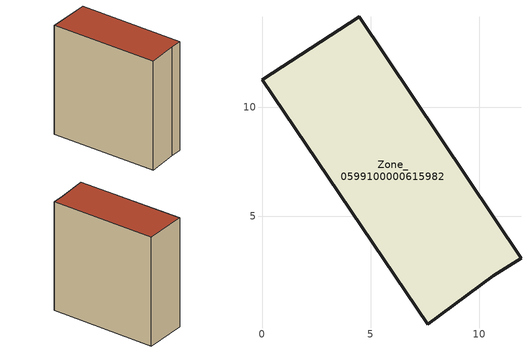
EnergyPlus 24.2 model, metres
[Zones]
Zone_0599100000615982
 floor ground (C_G): 0,11.27 4.47,14.16 11.91,3.07 10.63,2.25 7.62,0.03 z0
 wall outside (C_F): 10.63,2.25 11.91,3.07 4.47,14.16 0,11.27 7.62,0.03 10.63,2.25 z0:14.11
 roof outside (C_R): 4.47,14.16 0,11.27 7.62,0.03 10.63,2.25 11.91,3.07 z14.11
[BUILDING]
Pand.0599100000615982: North Axis=0; Terrain=City; Loads Convergence Tolerance Value=0.04; Temperature Convergence Tolerance Value=0.4; Solar Distribution=FullExterior; Maximum Number of Warmup Days=25; Minimum Number of Warmup Days=1
[Site:Location]
Rotterdam.The.Hague.AP_ZH_NLD Design_Conditions: Latitude=51.96; Longitude=4.45; Time Zone=1; Elevation=-4.5
[SITE:GROUNDTEMPERATURE:BUILDINGSURFACE]
18, 18, 18, 18, 18, 18, 18, 18, 18, 18, 18, 18
[MATERIAL] Thermal Absorptance=0.9; Solar Absorptance=0.7; Visible Absorptance=0.7
Name | Roughness | Thickness | Conductivity | Density | Specific Heat
G.TI.1946 | MediumSmooth | 0.15 | 1 | 540 | 1210
F.TI.1946 | Rough | 0.3 | 0.857143 | 1920 | 840
R.TI.1946 | MediumRough | 0.2 | 0.1 | 1500 | 1000
[CONSTRUCTION]
C_G: G.TI.1946
C_F: F.TI.1946
C_R: R.TI.1946
[ZONE]
Zone_0599100000615982: Type=1; Multiplier=1; Ceiling Height=Autocalculate; Volume=Autocalculate; Floor Area=autocalculate; Part of Total Floor Area=Yes
[ZONEINFILTRATION:DESIGNFLOWRATE]
Infil_Zone_0599100000615982: Zone or ZoneList or Space or SpaceList=Zone_0599100000615982; Schedule=AlwaysOn; Design Flow Rate Calculation Method=Flow/Area; Flow Rate per Floor Area=0.003; Constant Term Coefficient=1; Temperature Term Coefficient=0; Velocity Term Coefficient=0; Velocity Squared Term Coefficient=0
[HVACTEMPLATE:ZONE:IDEALLOADSAIRSYSTEM]
Zone_0599100000615982: Maximum Heating Supply Air Temperature=50; Minimum Cooling Supply Air Temperature=13; Maximum Heating Supply Air Humidity Ratio=0.0156; Minimum Cooling Supply Air Humidity Ratio=0.0077; Heating Limit=NoLimit; Cooling Limit=NoLimit; Dehumidification Control Type=ConstantSensibleHeatRatio; Cooling Sensible Heat Ratio=0.7; Dehumidification Setpoint=60; Humidification Control Type=None; Humidification Setpoint=30; Outdoor Air Method=None; Outdoor Air Flow Rate per Person=0.00944; Outdoor Air Flow Rate per Zone Floor Area=0; Outdoor Air Flow Rate per Zone=0; Demand Controlled Ventilation Type=None; Outdoor Air Economizer Type=NoEconomizer; Heat Recovery Type=None; Sensible Heat Recovery Effectiveness=0.7; Latent Heat Recovery Effectiveness=0.65
[ZONECONTROL:THERMOSTAT]
ThermostatControl_Zone_0599100000615982: Zone or ZoneList=Zone_0599100000615982; Control Type Schedule=DualSetpointControlType; Control 1=Thermostat_Zone_0599100000615982; Temperature Difference Between Cutout And Setpoint=0
[THERMOSTATSETPOINT:DUALSETPOINT]
Thermostat_Zone_0599100000615982: Heating Setpoint Temperature Schedule=HeatingSetpoint_Zone_0599100000615982; Cooling Setpoint Temperature Schedule=CoolingSetpoint_Zone_0599100000615982
[SCHEDULE:COMPACT]
HeatingSetpoint_Zone_0599100000615982: Through: 12/31, For: AllDays, Until: 24:00, 21
CoolingSetpoint_Zone_0599100000615982: Through: 12/31, For: AllDays, Until: 24:00, 24
DualSetpointControlType: Through: 12/31, For: AllDays, Until: 24:00, 4
AlwaysOn: Through: 12/31, For: AllDays, Until: 24:00, 1
